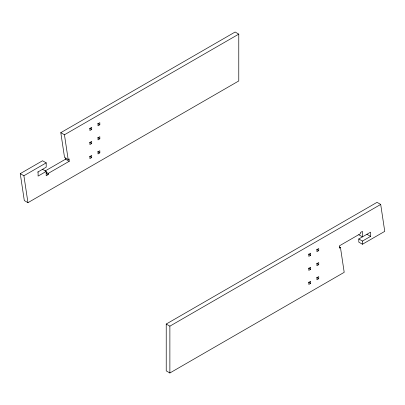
<?xml version="1.0" encoding="UTF-8"?>
<svg xmlns="http://www.w3.org/2000/svg" width="405" height="405" viewBox="0 0 405 405"><rect width="100%" height="100%" fill="white"/><g stroke="black" fill="none" stroke-linecap="round" stroke-linejoin="round"><path stroke-width="0.61" d="M46.145 172.201L48.23 173.401L69.194 161.301L69.194 158.957L68.177 159.545L64.532 157.439L60.801 132.668L235.123 32.02L238.773 34.131L238.773 80.954L27.955 202.667L24.305 200.561L20.25 173.639L42.55 160.76L46.2 162.866L46.2 167.199L37.685 172.115M362.45 244.24L362.45 241.076L370.56 236.398L370.56 232.181L358.8 238.97L358.8 242.134L362.45 244.24L384.75 231.361L380.695 204.439L377.045 202.333L166.227 324.046L166.227 370.869L169.877 372.98L344.199 272.332L340.468 247.561L339.425 246.959M60.801 132.668L64.451 134.774L238.773 34.131M91.717 129.448L89.895 130.501L89.895 128.395L91.717 127.342L91.717 129.448L89.632 128.243M99.827 124.765L98.005 125.818L98.005 123.712L99.827 122.659L99.827 124.765L97.742 123.56M20.25 173.639L23.9 175.745L46.2 162.866M91.717 143.497L89.895 144.55L89.895 142.444L91.717 141.391L91.717 143.497L89.632 142.292M99.827 138.814L98.005 139.867L98.005 137.761L99.827 136.708L99.827 138.814L97.742 137.609M45.117 170.986L65.544 159.19L69.194 161.301M48.23 173.401L48.23 174.575L46.2 175.745L46.2 171.411L38.09 176.094L38.09 171.882M91.717 157.54L89.895 158.598L89.895 156.487L91.717 155.434L91.717 157.54L89.632 156.34M99.827 152.862L98.005 153.915L98.005 151.809L99.827 150.751L99.827 152.862L97.742 151.657M166.227 324.046L169.877 326.157L380.695 204.439M310.645 255.302L308.823 256.355L308.823 254.249L310.645 253.191L310.645 255.302L308.559 254.097M318.755 250.619L316.933 251.672L316.933 249.566L318.755 248.513L318.755 250.619L316.669 249.414M340.468 247.561L339.456 248.149L339.456 245.81L360.42 233.705L360.42 232.536L362.45 231.361L362.45 236.864L358.8 234.758M310.645 269.345L308.823 270.398L308.823 268.292L310.645 267.239L310.645 269.345L308.559 268.145M318.755 264.662L316.933 265.72L316.933 263.609L318.755 262.556L318.755 264.662L316.669 263.463M310.645 283.394L308.823 284.447L308.823 282.341L310.645 281.288L310.645 283.394L308.559 282.189M318.755 278.711L316.933 279.764L316.933 277.658L318.755 276.605L318.755 278.711L316.669 277.506M366.91 234.287L370.56 236.398M358.8 238.97L362.45 241.076M42.55 169.305L46.2 171.411M46.145 173.37L48.23 174.575M64.451 134.774L68.177 159.545M23.9 175.745L27.955 202.667M169.877 326.157L169.877 372.98M65.544 158.021L65.544 159.19"/></g></svg>
